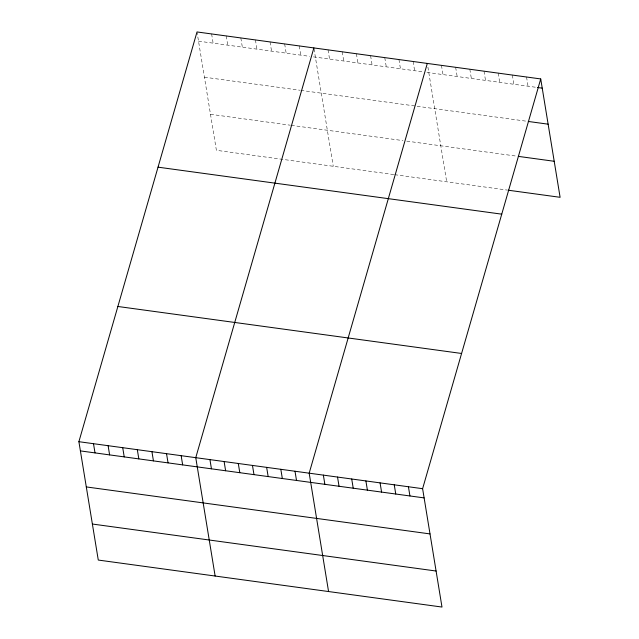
<?xml version="1.0" encoding="UTF-8"?>
<svg xmlns="http://www.w3.org/2000/svg" width="639" height="639" viewBox="0 0 639 639"><rect width="100%" height="100%" fill="white"/><g stroke="black" fill="none" stroke-linecap="round" stroke-linejoin="round"><path stroke-width="0.48" stroke-dasharray="3.19 2.4" d="M198.521 41.16L309.54 56.336M313.437 56.871L423.138 71.872M426.916 72.383L536.56 87.375M204.416 77.183L299.859 90.227M300.833 90.363L527.335 121.33M210.495 114.293L290.354 125.212M291.328 125.34L402.977 140.604M406.755 141.123L516.4 156.116M393.752 174.559L216.389 150.309L197.163 32.869M394.694 174.687L507.174 190.071M526.544 77.007L528.054 86.217M512.366 75.067L513.876 84.276M498.188 73.126L499.698 82.335M484.011 71.193L485.52 80.402M469.833 69.252L471.342 78.461M455.655 67.311L457.165 76.52M441.477 65.378L442.987 74.579M427.906 67.119L446.685 181.795M413.121 61.496L414.631 70.705M398.944 59.555L400.453 68.764M384.766 57.622L386.276 66.831M370.588 55.681L372.098 64.89M356.41 53.74L357.92 62.949M342.232 51.807L343.742 61.017M328.055 49.866L329.556 59.076M314.029 48.852L333.254 166.292M299.268 45.928L300.777 55.138M284.659 43.931L286.168 53.141M270.049 41.934L271.559 51.144M255.44 39.938L256.95 49.147M240.831 37.941L242.341 47.15M226.23 35.944L227.732 45.153M211.621 33.947L213.13 43.156"/><path stroke-width="0.96" d="M540.722 78.94L422.611 488.691L441.988 607.05L98.278 560.06L78.893 441.693L197.012 31.95L540.722 78.94L560.107 197.307L508.125 190.198M313.877 47.925L195.758 457.676L215.135 576.035M427.299 63.437L309.18 473.179L328.566 591.538M537.511 87.503L542.231 88.15M528.285 121.458L548.134 124.174M518.293 156.371L554.213 161.284M158.033 167.162L501.743 214.161M117.872 306.48L461.59 353.471M78.893 441.693L422.611 488.691M80.402 450.902L424.112 497.901M86.297 486.926L430.015 533.916M92.375 524.036L436.094 571.026M408.425 486.75L409.934 495.96M394.247 484.809L395.757 494.019M380.069 482.876L381.579 492.086M365.891 480.935L367.401 490.145M351.714 478.994L353.223 488.204M337.536 477.061L339.045 486.263M323.358 475.12L324.868 484.33M295.002 471.239L296.512 480.448M280.825 469.306L282.334 478.515M266.647 467.365L268.156 476.574M252.469 465.424L253.979 474.633M238.291 463.491L239.801 472.7M224.113 461.55L225.623 470.759M209.935 459.609L211.445 468.818M181.149 455.679L182.658 464.888M166.539 453.682L168.049 462.892M151.93 451.685L153.44 460.887M137.321 449.68L138.831 458.89M122.712 447.683L124.222 456.893M108.111 445.687L109.612 454.896M93.502 443.69L95.011 452.899"/></g></svg>
